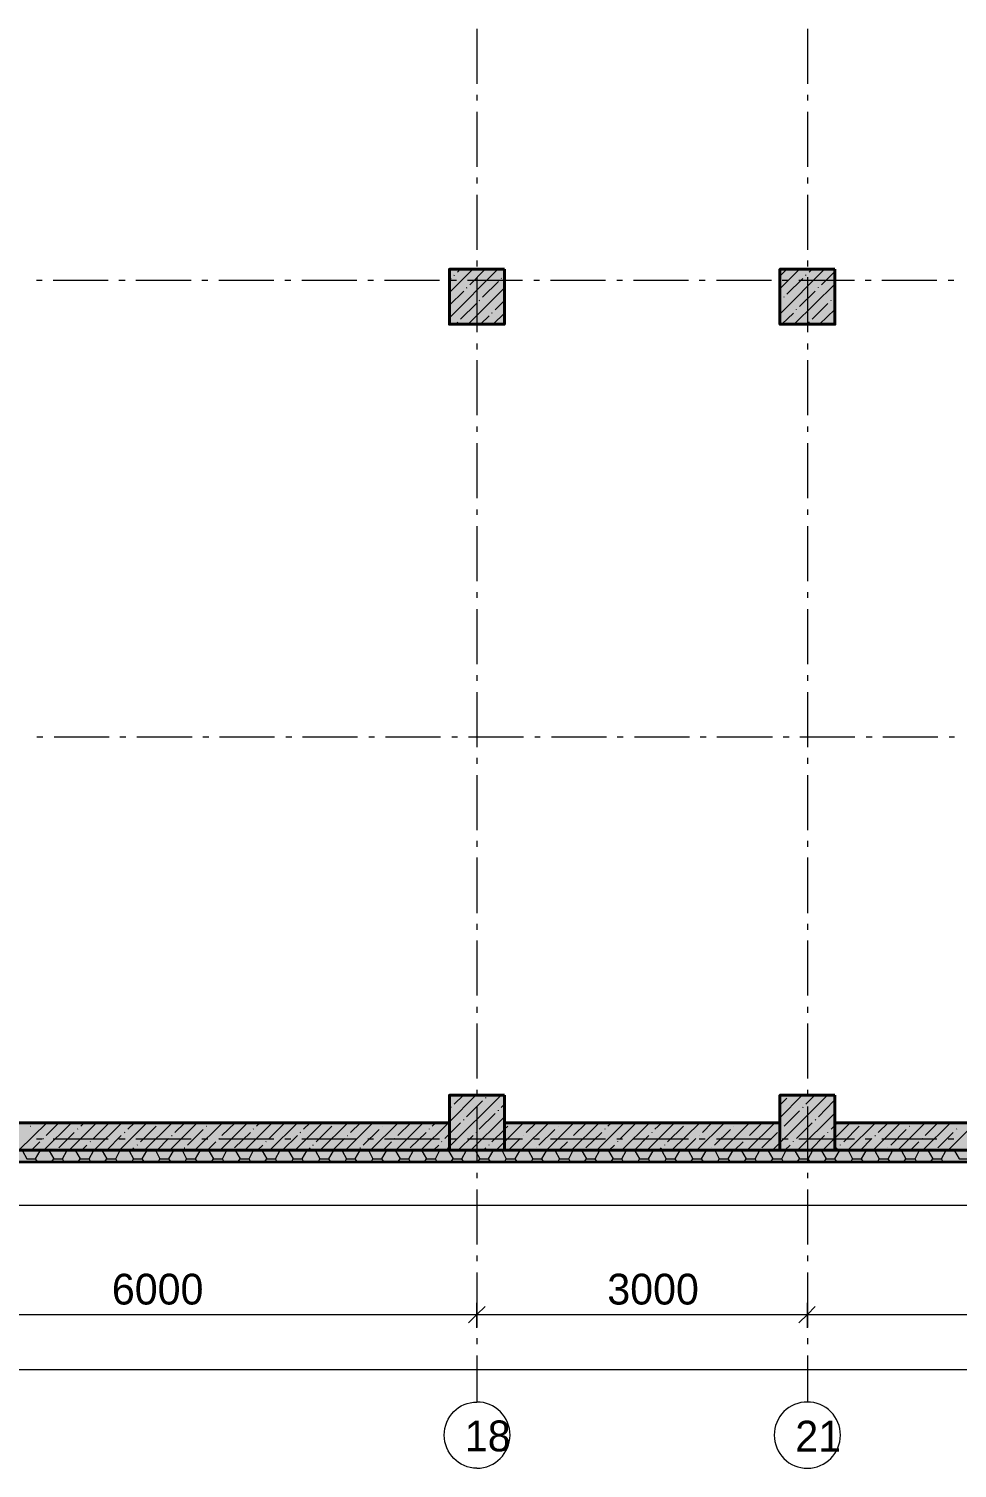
# Model space of a CAD drawing. Header units: millimetres. Extents: x -401725 to 250493, y 305116 to 802890.
# Drawn here: x -375123.72 to -375120.4, y 508974.71 to 508979.86 of the extents above; entities that cross this region are included whole.
import ezdxf

# ---------------------------------------------------------------- set-up
doc = ezdxf.new("R2010")
doc.units = ezdxf.units.MM
doc.layers.add('PDF _Геометрия', color=7, linetype='Continuous', true_color=0x1d1d1d)
doc.layers.add('PDF _Сплошная заливка', color=7, linetype='Continuous', true_color=0xffffff)
doc.layers.add('PDF _Текст', color=7, linetype='Continuous')

msp = doc.modelspace()

# ---------------------------------------------------------------- linework, layer by layer
at = {"layer": 'PDF _Геометрия', "color": 7, "lineweight": 9}
for points in [[(-375122.1197, 508979.8605), (-375122.1197, 508979.6638)], [(-375120.9381, 508979.8605), (-375120.9381, 508979.6638)], [(-375122.1197, 508979.6238), (-375122.1197, 508979.6038)], [(-375120.9381, 508979.6238), (-375120.9381, 508979.6038)], [(-375122.1197, 508979.5638), (-375122.1197, 508979.3671)], [(-375120.9381, 508979.5638), (-375120.9381, 508979.3671)], [(-375122.1197, 508979.3288), (-375122.1197, 508979.3071)], [(-375120.9381, 508979.3288), (-375120.9381, 508979.3071)], [(-375122.1197, 508979.2671), (-375122.1197, 508979.0705)], [(-375120.9381, 508979.2671), (-375120.9381, 508979.0705)], [(-375122.1197, 508979.0321), (-375122.1197, 508979.0105)], [(-375120.9381, 508979.0321), (-375120.9381, 508979.0105)], [(-375123.6747, 508978.9605), (-375123.6947, 508978.9605)], [(-375123.4381, 508978.9605), (-375123.6347, 508978.9605)], [(-375123.3781, 508978.9605), (-375123.3997, 508978.9605)], [(-375123.1414, 508978.9605), (-375123.3397, 508978.9605)], [(-375123.0814, 508978.9605), (-375123.1031, 508978.9605)], [(-375122.8464, 508978.9605), (-375123.0431, 508978.9605)], [(-375122.7847, 508978.9605), (-375122.8064, 508978.9605)], [(-375122.5497, 508978.9605), (-375122.7464, 508978.9605)], [(-375122.4897, 508978.9605), (-375122.5097, 508978.9605)], [(-375122.2531, 508978.9605), (-375122.4497, 508978.9605)], [(-375122.1931, 508978.9605), (-375122.2131, 508978.9605)], [(-375121.9564, 508978.9605), (-375122.1531, 508978.9605)], [(-375122.1197, 508978.9721), (-375122.1197, 508978.7755)], [(-375121.8964, 508978.9605), (-375121.9164, 508978.9605)], [(-375121.6597, 508978.9605), (-375121.8564, 508978.9605)], [(-375121.5997, 508978.9605), (-375121.6197, 508978.9605)], [(-375121.3631, 508978.9605), (-375121.5597, 508978.9605)], [(-375121.3031, 508978.9605), (-375121.3247, 508978.9605)], [(-375121.0664, 508978.9605), (-375121.2631, 508978.9605)], [(-375121.0064, 508978.9605), (-375121.0281, 508978.9605)], [(-375120.7697, 508978.9605), (-375120.9681, 508978.9605)], [(-375120.9381, 508978.9721), (-375120.9381, 508978.7755)], [(-375120.7097, 508978.9605), (-375120.7314, 508978.9605)], [(-375120.4747, 508978.9605), (-375120.6714, 508978.9605)], [(-375120.4147, 508978.9605), (-375120.4347, 508978.9605)], [(-375122.1197, 508978.7355), (-375122.1197, 508978.7138)], [(-375120.9381, 508978.7355), (-375120.9381, 508978.7138)], [(-375122.1197, 508978.6755), (-375122.1197, 508978.4788)], [(-375120.9381, 508978.6755), (-375120.9381, 508978.4788)], [(-375122.1197, 508978.4388), (-375122.1197, 508978.4188)], [(-375120.9381, 508978.4388), (-375120.9381, 508978.4188)], [(-375122.1197, 508978.3788), (-375122.1197, 508978.1821)], [(-375120.9381, 508978.3788), (-375120.9381, 508978.1821)], [(-375122.1197, 508978.1421), (-375122.1197, 508978.1221)], [(-375120.9381, 508978.1421), (-375120.9381, 508978.1221)], [(-375122.1197, 508978.0821), (-375122.1197, 508977.8855)], [(-375120.9381, 508978.0821), (-375120.9381, 508977.8855)], [(-375122.1197, 508977.8455), (-375122.1197, 508977.8255)], [(-375120.9381, 508977.8455), (-375120.9381, 508977.8255)], [(-375122.1197, 508977.7855), (-375122.1197, 508977.5888)], [(-375120.9381, 508977.7855), (-375120.9381, 508977.5888)], [(-375122.1197, 508977.5488), (-375122.1197, 508977.5288)], [(-375120.9381, 508977.5488), (-375120.9381, 508977.5288)], [(-375122.1197, 508977.4888), (-375122.1197, 508977.2921)], [(-375120.9381, 508977.4888), (-375120.9381, 508977.2921)], [(-375123.6714, 508977.3271), (-375123.6931, 508977.3271)], [(-375123.4347, 508977.3271), (-375123.6314, 508977.3271)], [(-375123.3747, 508977.3271), (-375123.3964, 508977.3271)], [(-375123.1381, 508977.3271), (-375123.3364, 508977.3271)], [(-375123.0781, 508977.3271), (-375123.0997, 508977.3271)], [(-375122.8431, 508977.3271), (-375123.0397, 508977.3271)], [(-375122.7814, 508977.3271), (-375122.8031, 508977.3271)], [(-375122.5464, 508977.3271), (-375122.7431, 508977.3271)], [(-375122.4864, 508977.3271), (-375122.5064, 508977.3271)], [(-375122.2497, 508977.3271), (-375122.4464, 508977.3271)], [(-375122.1897, 508977.3271), (-375122.2097, 508977.3271)], [(-375121.9531, 508977.3271), (-375122.1497, 508977.3271)], [(-375121.8931, 508977.3271), (-375121.9131, 508977.3271)], [(-375121.6564, 508977.3271), (-375121.8531, 508977.3271)], [(-375121.5964, 508977.3271), (-375121.6181, 508977.3271)], [(-375121.3597, 508977.3271), (-375121.5564, 508977.3271)], [(-375121.2997, 508977.3271), (-375121.3214, 508977.3271)], [(-375121.0631, 508977.3271), (-375121.2614, 508977.3271)], [(-375121.0031, 508977.3271), (-375121.0247, 508977.3271)], [(-375120.7681, 508977.3271), (-375120.9647, 508977.3271)], [(-375120.7064, 508977.3271), (-375120.7281, 508977.3271)], [(-375120.4714, 508977.3271), (-375120.6681, 508977.3271)], [(-375120.4114, 508977.3271), (-375120.4314, 508977.3271)], [(-375122.1197, 508977.2538), (-375122.1197, 508977.2321)], [(-375120.9381, 508977.2538), (-375120.9381, 508977.2321)], [(-375122.1197, 508977.1921), (-375122.1197, 508976.9955)], [(-375120.9381, 508977.1921), (-375120.9381, 508976.9955)], [(-375122.1197, 508976.9571), (-375122.1197, 508976.9355)], [(-375120.9381, 508976.9571), (-375120.9381, 508976.9355)], [(-375122.1197, 508976.8971), (-375122.1197, 508976.6988)], [(-375120.9381, 508976.8971), (-375120.9381, 508976.6988)], [(-375122.1197, 508976.6605), (-375122.1197, 508976.6388)], [(-375120.9381, 508976.6605), (-375120.9381, 508976.6388)], [(-375122.1197, 508976.6005), (-375122.1197, 508976.4038)], [(-375120.9381, 508976.6005), (-375120.9381, 508976.4038)], [(-375122.1197, 508976.3638), (-375122.1197, 508976.3421)], [(-375120.9381, 508976.3638), (-375120.9381, 508976.3421)], [(-375122.1197, 508976.3038), (-375122.1197, 508976.1071)], [(-375120.9381, 508976.3038), (-375120.9381, 508976.1071)], [(-375122.1197, 508976.0671), (-375122.1197, 508976.0471)], [(-375120.9381, 508976.0671), (-375120.9381, 508976.0471)], [(-375122.1197, 508976.0071), (-375122.1197, 508975.8105)], [(-375120.9381, 508976.0071), (-375120.9381, 508975.8105)], [(-375123.6747, 508975.8905), (-375123.6947, 508975.8905)], [(-375123.4381, 508975.8905), (-375123.6347, 508975.8905)], [(-375123.3781, 508975.8905), (-375123.3997, 508975.8905)], [(-375123.1414, 508975.8905), (-375123.3397, 508975.8905)], [(-375123.0814, 508975.8905), (-375123.1031, 508975.8905)], [(-375122.8464, 508975.8905), (-375123.0431, 508975.8905)], [(-375122.7847, 508975.8905), (-375122.8064, 508975.8905)], [(-375122.5497, 508975.8905), (-375122.7464, 508975.8905)], [(-375122.4897, 508975.8905), (-375122.5097, 508975.8905)], [(-375122.2531, 508975.8905), (-375122.4497, 508975.8905)], [(-375122.1931, 508975.8905), (-375122.2131, 508975.8905)], [(-375121.9564, 508975.8905), (-375122.1531, 508975.8905)], [(-375121.8964, 508975.8905), (-375121.9164, 508975.8905)], [(-375121.6597, 508975.8905), (-375121.8564, 508975.8905)], [(-375121.5997, 508975.8905), (-375121.6197, 508975.8905)], [(-375121.3631, 508975.8905), (-375121.5597, 508975.8905)], [(-375121.3031, 508975.8905), (-375121.3247, 508975.8905)], [(-375121.0664, 508975.8905), (-375121.2631, 508975.8905)], [(-375121.0064, 508975.8905), (-375121.0281, 508975.8905)], [(-375120.7697, 508975.8905), (-375120.9681, 508975.8905)], [(-375120.7097, 508975.8905), (-375120.7314, 508975.8905)], [(-375120.4747, 508975.8905), (-375120.6714, 508975.8905)], [(-375120.4147, 508975.8905), (-375120.4347, 508975.8905)], [(-375133.8914, 508975.6538), (-375114.9355, 508975.6538), (-375114.9355, 508975.8071)], [(-375133.6947, 508975.807), (-375107.8953, 508975.807)], [(-375107.8946, 508975.8104), (-375133.694, 508975.8104)], [(-375122.1197, 508975.7705), (-375122.1197, 508975.7505)], [(-375120.9381, 508975.7705), (-375120.9381, 508975.7505)], [(-375122.1197, 508975.7105), (-375122.1197, 508975.5138)], [(-375120.9381, 508975.7105), (-375120.9381, 508975.5138)], [(-375122.1197, 508975.4738), (-375122.1197, 508975.4538)], [(-375120.9381, 508975.4738), (-375120.9381, 508975.4538)], [(-375122.1197, 508975.4138), (-375122.1197, 508975.2171)], [(-375120.9381, 508975.4138), (-375120.9381, 508975.2171)], [(-375122.1197, 508975.2638), (-375122.1197, 508975.3055)], [(-375120.9381, 508975.2638), (-375120.9381, 508975.3055)], [(-375124.4814, 508975.2155), (-375124.4814, 508975.2638), (-375122.1198, 508975.2638)], [(-375122.1197, 508975.2155), (-375122.1197, 508975.2638), (-375120.9381, 508975.2638)], [(-375120.9381, 508975.2155), (-375120.9381, 508975.2638), (-375118.5765, 508975.2638)], [(-375122.1197, 508975.1788), (-375122.1197, 508975.1571)], [(-375120.9381, 508975.1788), (-375120.9381, 508975.1571)], [(-375122.1197, 508975.1171), (-375122.1197, 508974.9488)], [(-375120.9381, 508975.1171), (-375120.9381, 508974.9488)], [(-375133.7031, 508975.0672), (-375104.7104, 508975.0672)]]:
    msp.add_lwpolyline(points, dxfattribs=at)
at = {"layer": 'PDF _Геометрия', "color": 7, "lineweight": 40}
for points in [[(-375122.0214, 508979.0004), (-375122.2181, 508979.0004), (-375122.2181, 508978.8038), (-375122.0214, 508978.8038)], [(-375120.8397, 508979.0004), (-375121.0364, 508979.0004), (-375121.0364, 508978.8038), (-375120.8397, 508978.8038)], [(-375122.0214, 508976.0471), (-375122.2181, 508976.0471), (-375122.2181, 508975.8505), (-375122.0214, 508975.8505)], [(-375120.8397, 508976.0471), (-375121.0364, 508976.0471), (-375121.0364, 508975.8505), (-375120.8397, 508975.8505)], [(-375124.3831, 508975.8505), (-375122.2181, 508975.8505), (-375122.2181, 508975.9488), (-375124.3831, 508975.9488)], [(-375122.0214, 508975.8505), (-375121.0364, 508975.8505), (-375121.0364, 508975.9488), (-375122.0214, 508975.9488)], [(-375120.8397, 508975.8505), (-375118.6748, 508975.8505), (-375118.6748, 508975.9488), (-375120.8397, 508975.9488)]]:
    msp.add_lwpolyline(points, close=True, dxfattribs=at)
at = {"layer": 'PDF _Геометрия', "lineweight": 9}
for points in [[(-375122.2181, 508978.9171), (-375122.1347, 508979.0004)], [(-375122.2181, 508978.8271), (-375122.0447, 508979.0004)], [(-375122.2014, 508978.9788), (-375122.1997, 508978.9805)], [(-375122.1897, 508978.9905), (-375122.1797, 508979.0004)], [(-375122.1447, 508978.9455), (-375122.0897, 508979.0004)], [(-375121.0364, 508978.9305), (-375120.9664, 508979.0004)], [(-375121.0364, 508978.8405), (-375120.8764, 508979.0004)], [(-375121.0364, 508978.9755), (-375121.0114, 508979.0004)], [(-375120.9431, 508978.9788), (-375120.9431, 508978.9805)], [(-375120.9314, 508978.9905), (-375120.9214, 508979.0004)], [(-375120.8881, 508978.9455), (-375120.8397, 508978.9921)], [(-375122.2181, 508978.9621), (-375122.2114, 508978.9671)], [(-375122.1564, 508978.9338), (-375122.1547, 508978.9355)], [(-375122.1514, 508978.8038), (-375122.0214, 508978.9338)], [(-375122.0997, 508978.9005), (-375122.0431, 508978.9571)], [(-375122.0331, 508978.9671), (-375122.0314, 508978.9688)], [(-375121.0114, 508978.9121), (-375120.9547, 508978.9671)], [(-375120.9847, 508978.8038), (-375120.8397, 508978.9471)], [(-375120.8981, 508978.9338), (-375120.8981, 508978.9355)], [(-375122.2181, 508978.8721), (-375122.1664, 508978.9221)], [(-375122.1781, 508978.8221), (-375122.1214, 508978.8788)], [(-375122.1114, 508978.8888), (-375122.1097, 508978.8905)], [(-375122.0547, 508978.8555), (-375122.0214, 508978.8888)], [(-375121.0364, 508978.8855), (-375121.0331, 508978.8888)], [(-375121.0214, 508978.9005), (-375121.0214, 508978.9021)], [(-375120.9664, 508978.8671), (-375120.9097, 508978.9221)], [(-375120.9214, 508978.8221), (-375120.8647, 508978.8788)], [(-375120.8531, 508978.8888), (-375120.8531, 508978.8905)], [(-375120.8431, 508978.9005), (-375120.8397, 508978.9021)], [(-375122.1064, 508978.8038), (-375122.0764, 508978.8338)], [(-375122.0664, 508978.8438), (-375122.0647, 508978.8455)], [(-375122.0614, 508978.8038), (-375122.0214, 508978.8438)], [(-375121.0297, 508978.8038), (-375120.9881, 508978.8438)], [(-375120.9764, 508978.8555), (-375120.9764, 508978.8571)], [(-375120.8947, 508978.8038), (-375120.8397, 508978.8571)], [(-375122.1897, 508978.8105), (-375122.1881, 508978.8121)], [(-375120.9314, 508978.8105), (-375120.9314, 508978.8121)], [(-375120.8497, 508978.8038), (-375120.8397, 508978.8121)], [(-375122.2181, 508976.0421), (-375122.2131, 508976.0471)], [(-375122.2181, 508975.9521), (-375122.1231, 508976.0471)], [(-375122.2181, 508975.8638), (-375122.0331, 508976.0471)], [(-375122.2014, 508976.0155), (-375122.1681, 508976.0471)], [(-375121.0364, 508975.9671), (-375120.9564, 508976.0471)], [(-375121.0364, 508975.8771), (-375120.8664, 508976.0471)], [(-375120.9431, 508976.0155), (-375120.9114, 508976.0471)], [(-375122.2114, 508976.0038), (-375122.2114, 508976.0055)], [(-375122.1564, 508975.9705), (-375122.0997, 508976.0271)], [(-375122.0881, 508976.0371), (-375122.0881, 508976.0388)], [(-375122.0431, 508975.9921), (-375122.0431, 508975.9938)], [(-375122.0331, 508976.0038), (-375122.0214, 508976.0155)], [(-375121.0364, 508976.0121), (-375121.0114, 508976.0371)], [(-375121.0214, 508975.9371), (-375120.9664, 508975.9921)], [(-375120.9547, 508976.0038), (-375120.9531, 508976.0055)], [(-375120.8981, 508975.9705), (-375120.8431, 508976.0271)], [(-375123.7581, 508975.8505), (-375123.6581, 508975.9488)], [(-375123.7047, 508975.9488), (-375123.7031, 508975.9488)], [(-375123.6681, 508975.8505), (-375123.5697, 508975.9488)], [(-375123.6597, 508975.9038), (-375123.6147, 508975.9488)], [(-375123.5781, 508975.8505), (-375123.4797, 508975.9488)], [(-375123.5364, 508975.9371), (-375123.5247, 508975.9488)], [(-375123.4914, 508975.8921), (-375123.4347, 508975.9488)], [(-375123.4881, 508975.8505), (-375123.3897, 508975.9488)], [(-375123.3981, 508975.8505), (-375123.2997, 508975.9488)], [(-375123.3681, 508975.9255), (-375123.3447, 508975.9488)], [(-375123.3081, 508975.8505), (-375123.2097, 508975.9488)], [(-375123.2564, 508975.9488), (-375123.2547, 508975.9488)], [(-375123.2181, 508975.8505), (-375123.1197, 508975.9488)], [(-375123.1997, 508975.9138), (-375123.1647, 508975.9488)], [(-375123.1281, 508975.8505), (-375123.0297, 508975.9488)], [(-375123.0764, 508975.9488), (-375123.0747, 508975.9488)], [(-375123.0381, 508975.8505), (-375122.9397, 508975.9488)], [(-375123.0314, 508975.9038), (-375122.9847, 508975.9488)], [(-375122.9497, 508975.8505), (-375122.8514, 508975.9488)], [(-375122.9081, 508975.9371), (-375122.8947, 508975.9488)], [(-375122.8631, 508975.8921), (-375122.8064, 508975.9488)], [(-375122.8597, 508975.8505), (-375122.7614, 508975.9488)], [(-375122.7697, 508975.8505), (-375122.6714, 508975.9488)], [(-375122.7397, 508975.9255), (-375122.7164, 508975.9488)], [(-375122.6797, 508975.8505), (-375122.5814, 508975.9488)], [(-375122.6281, 508975.9488), (-375122.6264, 508975.9488)], [(-375122.5897, 508975.8505), (-375122.4914, 508975.9488)], [(-375122.5714, 508975.9138), (-375122.5364, 508975.9488)], [(-375122.4997, 508975.8505), (-375122.4014, 508975.9488)], [(-375122.4481, 508975.9488), (-375122.4464, 508975.9488)], [(-375122.4097, 508975.8505), (-375122.3114, 508975.9488)], [(-375122.4031, 508975.9038), (-375122.3564, 508975.9488)], [(-375122.3197, 508975.8505), (-375122.2214, 508975.9488)], [(-375122.2797, 508975.9371), (-375122.2664, 508975.9488)], [(-375122.2181, 508975.9088), (-375122.1781, 508975.9488)], [(-375122.1664, 508975.9588), (-375122.1664, 508975.9605)], [(-375122.1414, 508975.8505), (-375122.0214, 508975.9704)], [(-375122.1114, 508975.9255), (-375122.0547, 508975.9821)], [(-375122.0514, 508975.8505), (-375122.0214, 508975.8805), (-375121.9531, 508975.9488)], [(-375121.9981, 508975.9488), (-375121.9981, 508975.9488)], [(-375121.9614, 508975.8505), (-375121.8631, 508975.9488)], [(-375121.9431, 508975.9138), (-375121.9081, 508975.9488)], [(-375121.8714, 508975.8505), (-375121.7731, 508975.9488)], [(-375121.8197, 508975.9488), (-375121.8181, 508975.9488)], [(-375121.7814, 508975.8505), (-375121.6831, 508975.9488)], [(-375121.7747, 508975.9038), (-375121.7281, 508975.9488)], [(-375121.6914, 508975.8505), (-375121.5931, 508975.9488)], [(-375121.6514, 508975.9371), (-375121.6381, 508975.9488)], [(-375121.6064, 508975.8921), (-375121.5497, 508975.9488)], [(-375121.6014, 508975.8505), (-375121.5031, 508975.9488)], [(-375121.5114, 508975.8505), (-375121.4131, 508975.9488)], [(-375121.4831, 508975.9255), (-375121.4581, 508975.9488)], [(-375121.4231, 508975.8505), (-375121.3231, 508975.9488)], [(-375121.3697, 508975.9488), (-375121.3697, 508975.9488)], [(-375121.3331, 508975.8505), (-375121.2347, 508975.9488)], [(-375121.3131, 508975.9138), (-375121.2797, 508975.9488)], [(-375121.2431, 508975.8505), (-375121.1447, 508975.9488)], [(-375121.1897, 508975.9488), (-375121.1897, 508975.9488)], [(-375121.1531, 508975.8505), (-375121.0547, 508975.9488)], [(-375121.1447, 508975.9038), (-375121.0997, 508975.9488)], [(-375120.9764, 508975.8921), (-375120.9214, 508975.9488)], [(-375120.9731, 508975.8505), (-375120.8397, 508975.9838)], [(-375120.9097, 508975.9588), (-375120.9081, 508975.9605)], [(-375120.8531, 508975.9255), (-375120.8397, 508975.9388)], [(-375120.8397, 508975.8938), (-375120.7847, 508975.9488)], [(-375120.8397, 508975.9388), (-375120.8297, 508975.9488)], [(-375120.7931, 508975.8505), (-375120.6947, 508975.9488)], [(-375120.7414, 508975.9488), (-375120.7397, 508975.9488)], [(-375120.7031, 508975.8505), (-375120.6047, 508975.9488)], [(-375120.6847, 508975.9138), (-375120.6497, 508975.9488)], [(-375120.6147, 508975.8505), (-375120.5164, 508975.9488)], [(-375120.5614, 508975.9488), (-375120.5597, 508975.9488)], [(-375120.5247, 508975.8505), (-375120.4264, 508975.9488)], [(-375120.5164, 508975.9038), (-375120.4714, 508975.9488)], [(-375120.4347, 508975.8505), (-375120.3364, 508975.9488)], [(-375123.7164, 508975.9371), (-375123.7147, 508975.9371)], [(-375123.6714, 508975.8921), (-375123.6697, 508975.8921)], [(-375123.6147, 508975.8588), (-375123.5597, 508975.9138)], [(-375123.5481, 508975.9255), (-375123.5464, 508975.9271)], [(-375123.4431, 508975.8505), (-375123.3914, 508975.9038)], [(-375123.3797, 508975.9138), (-375123.3781, 508975.9155)], [(-375123.3231, 508975.8805), (-375123.2664, 508975.9371)], [(-375123.2631, 508975.8505), (-375123.2231, 508975.8921)], [(-375123.2114, 508975.9038), (-375123.2097, 508975.9038)], [(-375123.1547, 508975.8688), (-375123.0981, 508975.9254)], [(-375123.0881, 508975.9371), (-375123.0864, 508975.9371)], [(-375123.0431, 508975.8921), (-375123.0414, 508975.8921)], [(-375122.9864, 508975.8588), (-375122.9297, 508975.9138)], [(-375122.9197, 508975.9255), (-375122.9181, 508975.9271)], [(-375122.8147, 508975.8505), (-375122.7614, 508975.9038)], [(-375122.7514, 508975.9138), (-375122.7497, 508975.9155)], [(-375122.6947, 508975.8805), (-375122.6381, 508975.9371)], [(-375122.6347, 508975.8505), (-375122.5931, 508975.8921)], [(-375122.5831, 508975.9038), (-375122.5814, 508975.9038)], [(-375122.5264, 508975.8688), (-375122.4697, 508975.9254)], [(-375122.4581, 508975.9371), (-375122.4581, 508975.9371)], [(-375122.4147, 508975.8921), (-375122.4131, 508975.8921)], [(-375122.3581, 508975.8588), (-375122.3014, 508975.9138)], [(-375122.2897, 508975.9255), (-375122.2897, 508975.9271)], [(-375122.2347, 508975.8921), (-375122.2181, 508975.9088)], [(-375122.1864, 508975.8505), (-375122.1331, 508975.9038)], [(-375122.1214, 508975.9138), (-375122.1214, 508975.9155)], [(-375122.0664, 508975.8805), (-375122.0214, 508975.9254)], [(-375122.0214, 508975.9255), (-375122.0097, 508975.9371)], [(-375122.0064, 508975.8505), (-375121.9647, 508975.8921)], [(-375121.9531, 508975.9038), (-375121.9531, 508975.9038)], [(-375121.8981, 508975.8688), (-375121.8414, 508975.9254)], [(-375121.8297, 508975.9371), (-375121.8297, 508975.9371)], [(-375121.7847, 508975.8921), (-375121.7847, 508975.8921)], [(-375121.7297, 508975.8588), (-375121.6731, 508975.9138)], [(-375121.6614, 508975.9255), (-375121.6614, 508975.9271)], [(-375121.5564, 508975.8505), (-375121.5047, 508975.9038)], [(-375121.4931, 508975.9138), (-375121.4931, 508975.9155)], [(-375121.4381, 508975.8805), (-375121.3814, 508975.9371)], [(-375121.3781, 508975.8505), (-375121.3364, 508975.8921)], [(-375121.3247, 508975.9038), (-375121.3247, 508975.9038)], [(-375121.2697, 508975.8688), (-375121.2131, 508975.9254)], [(-375121.2014, 508975.9371), (-375121.2014, 508975.9371)], [(-375121.1564, 508975.8921), (-375121.1564, 508975.8921)], [(-375121.1014, 508975.8588), (-375121.0447, 508975.9138)], [(-375121.0331, 508975.9255), (-375121.0331, 508975.9271)], [(-375120.9281, 508975.8505), (-375120.8764, 508975.9038)], [(-375120.8831, 508975.8505), (-375120.8397, 508975.8938)], [(-375120.8647, 508975.9138), (-375120.8647, 508975.9155)], [(-375120.8081, 508975.8805), (-375120.7531, 508975.9371)], [(-375120.7481, 508975.8505), (-375120.7081, 508975.8921)], [(-375120.6964, 508975.9038), (-375120.6947, 508975.9038)], [(-375120.6397, 508975.8688), (-375120.5847, 508975.9254)], [(-375120.5731, 508975.9371), (-375120.5714, 508975.9371)], [(-375120.5281, 508975.8921), (-375120.5264, 508975.8921)], [(-375120.4714, 508975.8588), (-375120.4164, 508975.9138)], [(-375120.4047, 508975.9255), (-375120.4031, 508975.9271)], [(-375123.7447, 508975.8488), (-375123.7297, 508975.8205), (-375123.6981, 508975.8205)], [(-375123.7131, 508975.8505), (-375123.6831, 508975.8805)], [(-375123.6914, 508975.8105), (-375123.6981, 508975.8205), (-375123.6814, 508975.8488)], [(-375123.6831, 508975.8505), (-375123.6814, 508975.8488), (-375123.6497, 508975.8488)], [(-375123.6497, 508975.8488), (-375123.6481, 508975.8505)], [(-375123.6497, 508975.8488), (-375123.6331, 508975.8205), (-375123.6014, 508975.8205)], [(-375123.5964, 508975.8105), (-375123.6014, 508975.8205), (-375123.5864, 508975.8488)], [(-375123.5881, 508975.8505), (-375123.5864, 508975.8488), (-375123.5547, 508975.8488)], [(-375123.5547, 508975.8488), (-375123.5531, 508975.8505)], [(-375123.5547, 508975.8488), (-375123.5381, 508975.8205), (-375123.5064, 508975.8205)], [(-375123.5331, 508975.8505), (-375123.5147, 508975.8688)], [(-375123.5064, 508975.8205), (-375123.4914, 508975.8488)], [(-375123.5031, 508975.8805), (-375123.5014, 508975.8821)], [(-375123.4914, 508975.8505), (-375123.4914, 508975.8488), (-375123.4597, 508975.8488)], [(-375123.4581, 508975.8505), (-375123.4597, 508975.8488), (-375123.4431, 508975.8205), (-375123.4114, 508975.8205)], [(-375123.4064, 508975.8105), (-375123.4114, 508975.8205), (-375123.3964, 508975.8488)], [(-375123.3964, 508975.8505), (-375123.3964, 508975.8488), (-375123.3631, 508975.8488)], [(-375123.3631, 508975.8488), (-375123.3631, 508975.8505)], [(-375123.3631, 508975.8488), (-375123.3481, 508975.8205), (-375123.3164, 508975.8205)], [(-375123.3531, 508975.8505), (-375123.3464, 508975.8588)], [(-375123.3347, 508975.8688), (-375123.3331, 508975.8705)], [(-375123.3164, 508975.8205), (-375123.2997, 508975.8488)], [(-375123.3014, 508975.8505), (-375123.2997, 508975.8488), (-375123.2681, 508975.8488)], [(-375123.2681, 508975.8488), (-375123.2681, 508975.8505)], [(-375123.2681, 508975.8488), (-375123.2531, 508975.8205), (-375123.2214, 508975.8205)], [(-375123.2147, 508975.8105), (-375123.2214, 508975.8205), (-375123.2047, 508975.8488)], [(-375123.2064, 508975.8505), (-375123.2047, 508975.8488), (-375123.1731, 508975.8488)], [(-375123.1731, 508975.8488), (-375123.1714, 508975.8505)], [(-375123.1731, 508975.8488), (-375123.1581, 508975.8205), (-375123.1264, 508975.8205)], [(-375123.1664, 508975.8588), (-375123.1647, 508975.8588)], [(-375123.1197, 508975.8105), (-375123.1264, 508975.8205), (-375123.1097, 508975.8488)], [(-375123.1114, 508975.8505), (-375123.1097, 508975.8488), (-375123.0781, 508975.8488)], [(-375123.0831, 508975.8505), (-375123.0531, 508975.8805)], [(-375123.0781, 508975.8488), (-375123.0764, 508975.8505)], [(-375123.0781, 508975.8488), (-375123.0614, 508975.8205), (-375123.0297, 508975.8205)], [(-375123.0247, 508975.8105), (-375123.0297, 508975.8205), (-375123.0147, 508975.8488)], [(-375123.0164, 508975.8505), (-375123.0147, 508975.8488), (-375122.9831, 508975.8488)], [(-375122.9831, 508975.8488), (-375122.9814, 508975.8505)], [(-375122.9831, 508975.8488), (-375122.9664, 508975.8205), (-375122.9347, 508975.8205)], [(-375122.9297, 508975.8105), (-375122.9347, 508975.8205), (-375122.9197, 508975.8488)], [(-375122.9197, 508975.8505), (-375122.9197, 508975.8488), (-375122.8881, 508975.8488)], [(-375122.9047, 508975.8505), (-375122.8847, 508975.8688)], [(-375122.8881, 508975.8488), (-375122.8864, 508975.8505)], [(-375122.8881, 508975.8488), (-375122.8714, 508975.8205), (-375122.8397, 508975.8205)], [(-375122.8747, 508975.8805), (-375122.8731, 508975.8821)], [(-375122.8397, 508975.8205), (-375122.8247, 508975.8488)], [(-375122.8247, 508975.8505), (-375122.8247, 508975.8488), (-375122.7931, 508975.8488)], [(-375122.7914, 508975.8505), (-375122.7931, 508975.8488), (-375122.7764, 508975.8205), (-375122.7447, 508975.8205)], [(-375122.7397, 508975.8105), (-375122.7447, 508975.8205), (-375122.7281, 508975.8488)], [(-375122.7297, 508975.8505), (-375122.7281, 508975.8488), (-375122.6964, 508975.8488)], [(-375122.7247, 508975.8505), (-375122.7164, 508975.8588)], [(-375122.7064, 508975.8688), (-375122.7047, 508975.8705)], [(-375122.6964, 508975.8488), (-375122.6964, 508975.8505)], [(-375122.6964, 508975.8488), (-375122.6814, 508975.8205), (-375122.6497, 508975.8205)], [(-375122.6497, 508975.8205), (-375122.6331, 508975.8488)], [(-375122.6347, 508975.8505), (-375122.6331, 508975.8488), (-375122.6014, 508975.8488)], [(-375122.6014, 508975.8488), (-375122.6014, 508975.8505)], [(-375122.6014, 508975.8488), (-375122.5864, 508975.8205), (-375122.5547, 508975.8205)], [(-375122.5481, 508975.8105), (-375122.5547, 508975.8205), (-375122.5381, 508975.8488)], [(-375122.5397, 508975.8505), (-375122.5381, 508975.8488), (-375122.5064, 508975.8488)], [(-375122.5381, 508975.8588), (-375122.5364, 508975.8588)], [(-375122.5047, 508975.8505), (-375122.5064, 508975.8488), (-375122.4914, 508975.8205), (-375122.4597, 508975.8205)], [(-375122.4531, 508975.8105), (-375122.4597, 508975.8205), (-375122.4431, 508975.8488)], [(-375122.4547, 508975.8505), (-375122.4247, 508975.8805)], [(-375122.4447, 508975.8505), (-375122.4431, 508975.8488), (-375122.4114, 508975.8488)], [(-375122.4097, 508975.8505), (-375122.4114, 508975.8488), (-375122.3947, 508975.8205), (-375122.3631, 508975.8205)], [(-375122.3581, 508975.8105), (-375122.3631, 508975.8205), (-375122.3481, 508975.8488)], [(-375122.3497, 508975.8505), (-375122.3481, 508975.8488), (-375122.3164, 508975.8488)], [(-375122.3164, 508975.8488), (-375122.3147, 508975.8505)], [(-375122.3164, 508975.8488), (-375122.2997, 508975.8205), (-375122.2681, 508975.8205), (-375122.2531, 508975.8488)], [(-375122.2747, 508975.8505), (-375122.2564, 508975.8688)], [(-375122.2531, 508975.8505), (-375122.2531, 508975.8488), (-375122.2214, 508975.8488)], [(-375122.2464, 508975.8805), (-375122.2447, 508975.8821)], [(-375122.2297, 508975.8505), (-375122.2181, 508975.8638)], [(-375122.2197, 508975.8505), (-375122.2214, 508975.8488), (-375122.2047, 508975.8205), (-375122.1731, 508975.8205)], [(-375122.1681, 508975.8105), (-375122.1731, 508975.8205), (-375122.1581, 508975.8488)], [(-375122.1581, 508975.8505), (-375122.1581, 508975.8488), (-375122.1247, 508975.8488)], [(-375122.1247, 508975.8505), (-375122.1247, 508975.8488), (-375122.1097, 508975.8205), (-375122.0781, 508975.8205)], [(-375122.0964, 508975.8505), (-375122.0881, 508975.8588)], [(-375122.0714, 508975.8105), (-375122.0781, 508975.8205), (-375122.0614, 508975.8488)], [(-375122.0764, 508975.8688), (-375122.0764, 508975.8705)], [(-375122.0631, 508975.8505), (-375122.0614, 508975.8488), (-375122.0297, 508975.8488)], [(-375122.0297, 508975.8505), (-375122.0297, 508975.8488), (-375122.0147, 508975.8205), (-375121.9831, 508975.8205)], [(-375121.9764, 508975.8105), (-375121.9831, 508975.8205), (-375121.9664, 508975.8488)], [(-375121.9681, 508975.8505), (-375121.9664, 508975.8488), (-375121.9347, 508975.8488), (-375121.9347, 508975.8505)], [(-375121.9347, 508975.8488), (-375121.9197, 508975.8205), (-375121.8881, 508975.8205)], [(-375121.9081, 508975.8588), (-375121.9081, 508975.8588)], [(-375121.8814, 508975.8105), (-375121.8881, 508975.8205), (-375121.8714, 508975.8488)], [(-375121.8731, 508975.8505), (-375121.8714, 508975.8488), (-375121.8397, 508975.8488)], [(-375121.8381, 508975.8505), (-375121.8397, 508975.8488), (-375121.8247, 508975.8205), (-375121.7914, 508975.8205)], [(-375121.8264, 508975.8505), (-375121.7964, 508975.8805)], [(-375121.7864, 508975.8105), (-375121.7914, 508975.8205), (-375121.7764, 508975.8488)], [(-375121.7781, 508975.8505), (-375121.7764, 508975.8488), (-375121.7447, 508975.8488)], [(-375121.7431, 508975.8505), (-375121.7447, 508975.8488), (-375121.7281, 508975.8205), (-375121.6964, 508975.8205)], [(-375121.6914, 508975.8105), (-375121.6964, 508975.8205), (-375121.6814, 508975.8488)], [(-375121.6814, 508975.8505), (-375121.6814, 508975.8488), (-375121.6497, 508975.8488)], [(-375121.6497, 508975.8488), (-375121.6481, 508975.8505)], [(-375121.6497, 508975.8488), (-375121.6331, 508975.8205), (-375121.6014, 508975.8205), (-375121.5864, 508975.8488)], [(-375121.6464, 508975.8505), (-375121.6281, 508975.8688)], [(-375121.6164, 508975.8805), (-375121.6164, 508975.8821)], [(-375121.5864, 508975.8505), (-375121.5864, 508975.8488), (-375121.5547, 508975.8488)], [(-375121.5531, 508975.8505), (-375121.5547, 508975.8488), (-375121.5381, 508975.8205), (-375121.5064, 508975.8205)], [(-375121.5014, 508975.8105), (-375121.5064, 508975.8205), (-375121.4897, 508975.8488)], [(-375121.4914, 508975.8505), (-375121.4897, 508975.8488), (-375121.4581, 508975.8488)], [(-375121.4664, 508975.8505), (-375121.4597, 508975.8588)], [(-375121.4581, 508975.8505), (-375121.4581, 508975.8488), (-375121.4431, 508975.8205), (-375121.4114, 508975.8205)], [(-375121.4481, 508975.8688), (-375121.4481, 508975.8705)], [(-375121.4047, 508975.8105), (-375121.4114, 508975.8205), (-375121.3947, 508975.8488)], [(-375121.3964, 508975.8505), (-375121.3947, 508975.8488), (-375121.3631, 508975.8488)], [(-375121.3631, 508975.8505), (-375121.3631, 508975.8488), (-375121.3481, 508975.8205), (-375121.3164, 508975.8205)], [(-375121.3097, 508975.8105), (-375121.3164, 508975.8205), (-375121.2997, 508975.8488)], [(-375121.3014, 508975.8505), (-375121.2997, 508975.8488), (-375121.2681, 508975.8488), (-375121.2664, 508975.8505)], [(-375121.2797, 508975.8588), (-375121.2797, 508975.8588)], [(-375121.2681, 508975.8488), (-375121.2531, 508975.8205), (-375121.2214, 508975.8205)], [(-375121.2147, 508975.8105), (-375121.2214, 508975.8205), (-375121.2047, 508975.8488)], [(-375121.2064, 508975.8505), (-375121.2047, 508975.8488), (-375121.1731, 508975.8488)], [(-375121.1981, 508975.8505), (-375121.1681, 508975.8805)], [(-375121.1714, 508975.8505), (-375121.1731, 508975.8488), (-375121.1564, 508975.8205), (-375121.1247, 508975.8205)], [(-375121.1197, 508975.8105), (-375121.1247, 508975.8205), (-375121.1097, 508975.8488)], [(-375121.1114, 508975.8505), (-375121.1097, 508975.8488), (-375121.0781, 508975.8488)], [(-375121.0764, 508975.8505), (-375121.0781, 508975.8488), (-375121.0614, 508975.8205), (-375121.0297, 508975.8205)], [(-375121.0631, 508975.8505), (-375121.0364, 508975.8771)], [(-375121.0247, 508975.8105), (-375121.0297, 508975.8205), (-375121.0147, 508975.8488)], [(-375121.0181, 508975.8505), (-375120.9997, 508975.8688)], [(-375121.0147, 508975.8505), (-375121.0147, 508975.8488), (-375120.9831, 508975.8488)], [(-375120.9881, 508975.8805), (-375120.9881, 508975.8821)], [(-375120.9831, 508975.8488), (-375120.9814, 508975.8505)], [(-375120.9831, 508975.8488), (-375120.9664, 508975.8205), (-375120.9347, 508975.8205), (-375120.9197, 508975.8488)], [(-375120.9197, 508975.8505), (-375120.9197, 508975.8488), (-375120.8881, 508975.8488)], [(-375120.8864, 508975.8505), (-375120.8881, 508975.8488), (-375120.8714, 508975.8205), (-375120.8397, 508975.8205)], [(-375120.8331, 508975.8105), (-375120.8397, 508975.8205), (-375120.8231, 508975.8488)], [(-375120.8381, 508975.8505), (-375120.8314, 508975.8588)], [(-375120.8247, 508975.8505), (-375120.8231, 508975.8488), (-375120.7914, 508975.8488)], [(-375120.8197, 508975.8688), (-375120.8197, 508975.8705)], [(-375120.7914, 508975.8505), (-375120.7914, 508975.8488), (-375120.7764, 508975.8205), (-375120.7447, 508975.8205)], [(-375120.7381, 508975.8105), (-375120.7447, 508975.8205), (-375120.7281, 508975.8488)], [(-375120.7297, 508975.8505), (-375120.7281, 508975.8488), (-375120.6964, 508975.8488)], [(-375120.6964, 508975.8505), (-375120.6964, 508975.8488), (-375120.6814, 508975.8205), (-375120.6497, 508975.8205)], [(-375120.6514, 508975.8588), (-375120.6514, 508975.8588)], [(-375120.6431, 508975.8105), (-375120.6497, 508975.8205), (-375120.6331, 508975.8488)], [(-375120.6347, 508975.8505), (-375120.6331, 508975.8488), (-375120.6014, 508975.8488), (-375120.5997, 508975.8505)], [(-375120.6014, 508975.8488), (-375120.5864, 508975.8205), (-375120.5531, 508975.8205), (-375120.5381, 508975.8488)], [(-375120.5697, 508975.8505), (-375120.5397, 508975.8805)], [(-375120.5397, 508975.8505), (-375120.5381, 508975.8488), (-375120.5064, 508975.8488)], [(-375120.5047, 508975.8505), (-375120.5064, 508975.8488), (-375120.4897, 508975.8205), (-375120.4581, 508975.8205)], [(-375120.4531, 508975.8105), (-375120.4581, 508975.8205), (-375120.4431, 508975.8488)], [(-375120.4431, 508975.8505), (-375120.4431, 508975.8488), (-375120.4114, 508975.8488)], [(-375120.4097, 508975.8505), (-375120.4114, 508975.8488), (-375120.3947, 508975.8205), (-375120.3631, 508975.8205)], [(-375123.6397, 508975.8105), (-375123.6331, 508975.8205)], [(-375123.5447, 508975.8105), (-375123.5381, 508975.8205)], [(-375123.5014, 508975.8105), (-375123.5064, 508975.8205)], [(-375123.4497, 508975.8105), (-375123.4431, 508975.8205)], [(-375123.3531, 508975.8105), (-375123.3481, 508975.8205)], [(-375123.3097, 508975.8105), (-375123.3164, 508975.8205)], [(-375123.2581, 508975.8105), (-375123.2531, 508975.8205)], [(-375123.1631, 508975.8105), (-375123.1581, 508975.8205)], [(-375123.0681, 508975.8105), (-375123.0614, 508975.8205)], [(-375122.9731, 508975.8105), (-375122.9664, 508975.8205)], [(-375122.8781, 508975.8105), (-375122.8714, 508975.8205)], [(-375122.8347, 508975.8105), (-375122.8397, 508975.8205)], [(-375122.7814, 508975.8105), (-375122.7764, 508975.8205)], [(-375122.6864, 508975.8105), (-375122.6814, 508975.8205)], [(-375122.6431, 508975.8105), (-375122.6497, 508975.8205)], [(-375122.5914, 508975.8105), (-375122.5864, 508975.8205)], [(-375122.4964, 508975.8105), (-375122.4914, 508975.8205)], [(-375122.4014, 508975.8105), (-375122.3947, 508975.8205)], [(-375122.3064, 508975.8105), (-375122.2997, 508975.8205)], [(-375122.2631, 508975.8105), (-375122.2681, 508975.8205)], [(-375122.2114, 508975.8105), (-375122.2047, 508975.8205)], [(-375122.1147, 508975.8105), (-375122.1097, 508975.8205)], [(-375122.0197, 508975.8105), (-375122.0147, 508975.8205)], [(-375121.9247, 508975.8105), (-375121.9197, 508975.8205)], [(-375121.8297, 508975.8105), (-375121.8247, 508975.8205)], [(-375121.7347, 508975.8105), (-375121.7281, 508975.8205)], [(-375121.6397, 508975.8105), (-375121.6331, 508975.8205)], [(-375121.5964, 508975.8105), (-375121.6014, 508975.8205)], [(-375121.5431, 508975.8105), (-375121.5381, 508975.8205)], [(-375121.4481, 508975.8105), (-375121.4431, 508975.8205)], [(-375121.3531, 508975.8105), (-375121.3481, 508975.8205)], [(-375121.2581, 508975.8105), (-375121.2531, 508975.8205)], [(-375121.1631, 508975.8105), (-375121.1564, 508975.8205)], [(-375121.0681, 508975.8105), (-375121.0614, 508975.8205)], [(-375120.9731, 508975.8105), (-375120.9664, 508975.8205)], [(-375120.9297, 508975.8105), (-375120.9347, 508975.8205)], [(-375120.8764, 508975.8105), (-375120.8714, 508975.8205)], [(-375120.7814, 508975.8105), (-375120.7764, 508975.8205)], [(-375120.6864, 508975.8105), (-375120.6814, 508975.8205)], [(-375120.5914, 508975.8105), (-375120.5864, 508975.8205)], [(-375120.5481, 508975.8105), (-375120.5531, 508975.8205)], [(-375120.4964, 508975.8105), (-375120.4897, 508975.8205)]]:
    msp.add_lwpolyline(points, dxfattribs=at)
at = {"layer": 'PDF _Геометрия', "color": 7, "lineweight": 9}
msp.add_lwpolyline([(-375133.694, 508975.8504), (-375107.8946, 508975.8504)], close=True, dxfattribs=at)
at = {"layer": 'PDF _Геометрия', "color": 7, "lineweight": 18}
for points in [[(-375122.0897, 508975.2921), (-375122.1197, 508975.2638), (-375122.1497, 508975.2338)], [(-375120.9097, 508975.2921), (-375120.9381, 508975.2638), (-375120.9681, 508975.2338)]]:
    msp.add_lwpolyline(points, dxfattribs=at)
at = {"layer": 'PDF _Геометрия', "color": 7, "lineweight": 9}
msp.add_lwpolyline([(-375122.1197, 508974.7138, 0.411972), (-375122.0014, 508974.8321, 0.417263), (-375122.1197, 508974.9504)], format="xyb", dxfattribs=at)
msp.add_lwpolyline([(-375120.9381, 508974.9504, 0.422535), (-375121.0564, 508974.8321, 0.417263), (-375120.9381, 508974.7138, 0.411972), (-375120.8197, 508974.8321, 0.417263)], format="xyb", close=True, dxfattribs=at)
for points in [[(-375122.2364, 508974.8321), (-375122.2364, 508974.8988), (-375122.1847, 508974.9504), (-375122.1197, 508974.9504)], [(-375122.1197, 508974.7138), (-375122.1847, 508974.7138), (-375122.2364, 508974.7671), (-375122.2364, 508974.8321)]]:
    msp.add_open_spline(points, degree=3, dxfattribs=at)
at = {"layer": 'PDF _Сплошная заливка', "lineweight": 5, "transparency": 33554559}
for points in [[(-375122.2187, 508979.0009), (-375122.2187, 508978.8043), (-375122.022, 508979.0009), (-375122.022, 508978.8043)], [(-375121.037, 508979.0009), (-375121.037, 508978.8043), (-375120.8404, 508979.0009), (-375120.8404, 508978.8043)], [(-375122.2187, 508976.0477), (-375122.2187, 508975.8511), (-375122.022, 508976.0477), (-375122.022, 508975.8511)], [(-375121.037, 508976.0477), (-375121.037, 508975.8511), (-375120.8404, 508976.0477), (-375120.8404, 508975.8511)], [(-375124.3836, 508975.9494), (-375124.3836, 508975.8511), (-375122.2187, 508975.9494), (-375122.2187, 508975.8511)], [(-375122.022, 508975.9494), (-375122.022, 508975.8511), (-375121.037, 508975.9494), (-375121.037, 508975.8511)], [(-375120.8404, 508975.9494), (-375120.8404, 508975.8511), (-375118.6755, 508975.9494), (-375118.6755, 508975.8511)], [(-375133.6947, 508975.8504), (-375107.8953, 508975.8504), (-375133.6947, 508975.8104), (-375107.8953, 508975.8104)]]:
    msp.add_solid(points, dxfattribs=at)

# ---------------------------------------------------------------- texts
at = {"layer": 'PDF _Текст', "attachment_point": 4, "style": ''}
for s, insert, char_height in [('6000', (-375123.4251, 508975.3533), 0.11009), ('3000', (-375121.6535, 508975.3533), 0.11009), ('18', (-375122.1631, 508974.8284), 0.11034), ('21', (-375120.9814, 508974.8284), 0.11034)]:
    msp.add_mtext(s, dxfattribs=dict(at, insert=insert, char_height=char_height))

doc.saveas('drawing.dxf')
